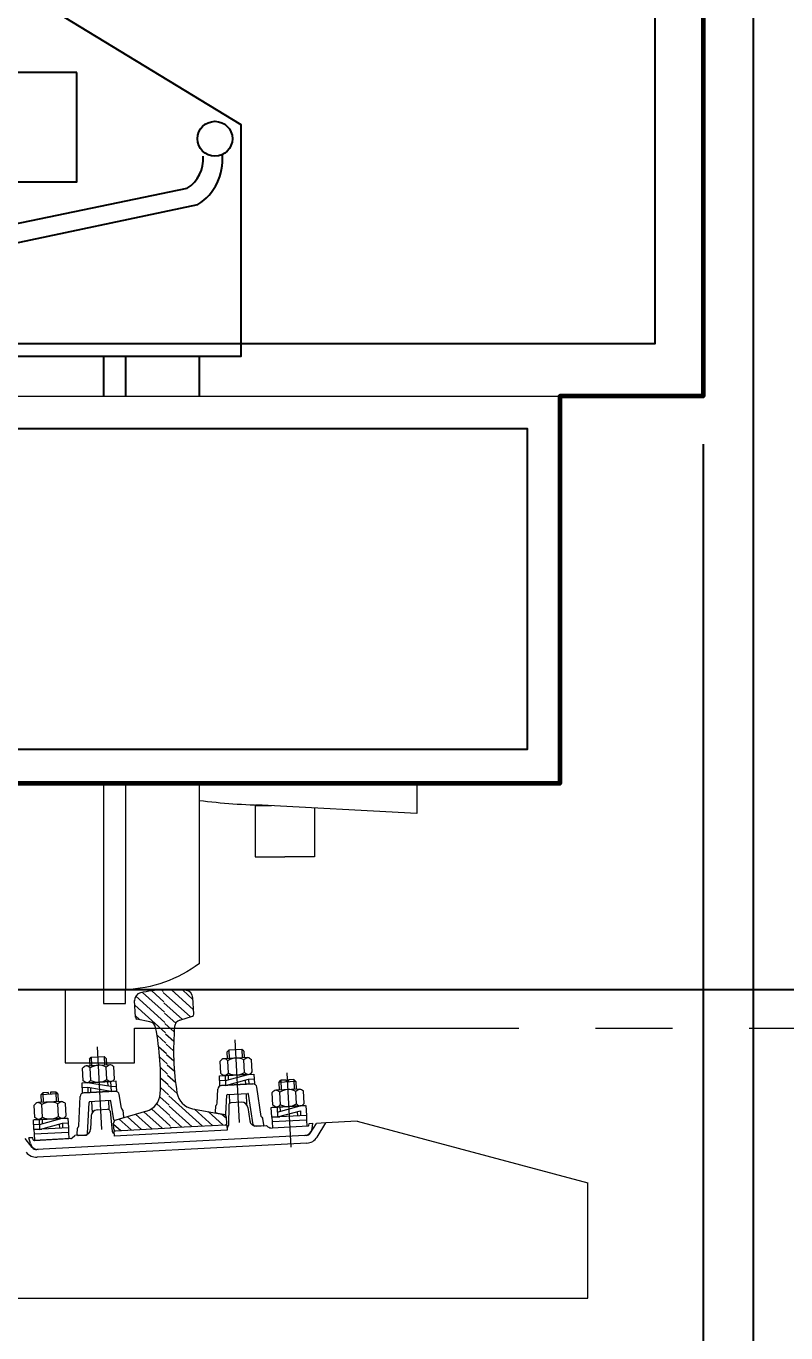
# Model space of a CAD drawing. Header units: millimetres. Extents: x -116888 to 30597, y -50310 to 30934.
# Drawn here: x -32834 to -31845, y -24440 to -22741 of the extents above; entities that cross this region are included whole.
import ezdxf

# ---------------------------------------------------------------- set-up
doc = ezdxf.new("R2010")
doc.units = ezdxf.units.MM
doc.set_wipeout_variables(frame=1)
for name, pattern in [('CENTER', [16, 10, -2, 2, -2]), ('K5LT32768', [0]), ('K5LT_AXLED', [19.5, 15, -1.5, 1.5, -1.5])]:
    doc.linetypes.add(name, pattern=pattern)
doc.layers.add('1.Основная', color=5, linetype='Continuous', lineweight=60, true_color=0x0000ff)
doc.layers.add('3.Осевая', color=7, linetype='CENTER', lineweight=0, true_color=0xff8000)
for name, color, linetype, lineweight in [('2.Тонкая', 7, 'Continuous', 18), ('второстепенные', 7, 'Continuous', 25), ('размеры', 7, 'Continuous', 15), ('штриховка', 7, 'Continuous', 9)]:
    doc.layers.add(name, color=color, linetype=linetype, lineweight=lineweight)
doc.styles.add('ГОСТ 2.304', font='CS_Gost2304.shx')
doc.dimstyles.new('СПДС', dxfattribs={"dimscale": 100, "dimtxt": 2.5, "dimasz": 2.5, "dimexe": 1.25, "dimexo": 0.625, "dimtad": 1, "dimdec": 0, "dimrnd": 0.001, "dimtxsty": 'ГОСТ 2.304', "dimblk": 'ARCHTICK', "dimblk1": 'ARCHTICK', "dimblk2": 'ARCHTICK', "dimcen": 2.5, "dimdle": 2, "dimadec": 0, "dimazin": 2, "dimtfac": 0.75, "dimtdec": 4, "dimtmove": 1, "dimatfit": 3, "dimfxl": 1, "dimtolj": 1, "dimarcsym": 1})

# ---------------------------------------------------------------- blocks, each defined once
blk = doc.blocks.new('*U99')
at = {"layer": 'штриховка', "ltscale": 5}
h = blk.add_hatch(dxfattribs=at)
h.set_pattern_fill('ANSI31', color=256, scale=3, angle=-2.981400153997468, style=0)
h.set_pattern_definition([(137.9815222859553, (3253.059400619823, 6870.572614517878), (6.375751474057575, 7.076398670302052), [])])
edge = h.paths.add_edge_path()
edge.add_ellipse((736.9093919051811, -173.5044744218758), major_axis=(2.82842411019934, 2.828430139288134), ratio=0.9999999999998298, start_angle=61.347732176719774, end_angle=137.9814612200011, ccw=False)
edge.add_line((735.7835229769116, -169.666191061784), (775.6740538891172, -157.9652547067672))
edge.add_ellipse((768.6373730895575, -133.9759837039164), major_axis=(-17.67768837055559, 17.67765068875063), ratio=0.999999999999992, start_angle=151.3477321767051, end_angle=221.8381609039573)
edge.add_ellipse((444.1320944249164, -116.0504677956051), major_axis=(-247.4876371877879, 247.4871096425184), ratio=0.9999999999999989, start_angle=221.838160903954, end_angle=236.016723094003)
edge.add_ellipse((778.3571036759531, -50.98209458804922), major_axis=(6.717507261724655, 6.717521580810541), ratio=0.9999999999999877, start_angle=326.0167230940014, end_angle=393.2212722913819)
edge.add_line((780.2963535754243, -41.68213169524097), (763.2814533186611, -38.13414509888389))
edge.add_ellipse((763.7917822373565, -35.68678644293686), major_axis=(1.767765068874316, 1.767768837054812), ratio=0.9999999999998817, start_angle=137.9814612199594, end_angle=213.2212722913265, ccw=False)
edge.add_line((761.2951663341373, -35.81682118936442), (760.1773306701798, -14.35481679448276))
edge.add_ellipse((770.1637942828238, -13.83467780883075), major_axis=(7.071060275500455, 7.071075348222441), ratio=0.9999999999999789, start_angle=57.75740643410501, end_angle=137.9814612199817, ccw=False)
edge.add_ellipse((806.5998453475768, -174.761413259519), major_axis=(-123.7438185938938, 123.7435548212591), ratio=0.999999999999986, start_angle=317.981461219979, end_angle=327.7574064340954, ccw=False)
edge.add_line((797.4974131027702, 0.001699917338555679), (806.8599148440408, -179.7546450645023))
edge.add_line((806.8599148440408, -179.7546450645023), (735.4260022087255, -183.4752376888646))
edge.add_ellipse((735.321974404389, -181.4779449666967), major_axis=(-1.414215069645891, 1.414212055101493), ratio=0.9999999999998166, start_angle=47.98146121995501, end_angle=137.981461219943, ccw=False)
edge.add_line((733.3246816876344, -181.5819727638154), (732.9148064643377, -173.7125300161424))
h = blk.add_hatch(dxfattribs=at)
h.set_pattern_fill('ANSI31', color=256, scale=3, angle=-2.981400153997468, style=0)
h.set_pattern_definition([(137.9815222859553, (996.6278944935184, 4838.190655353072), (6.375751474057575, 7.076398670302052), [])])
edge = h.paths.add_edge_path()
edge.add_ellipse((806.5998453475768, -174.761413259519), major_axis=(123.7435548212548, 123.7438185938896), ratio=0.9999999999999983, start_angle=398.2055160058486, end_angle=407.98146121997917, ccw=False)
edge.add_ellipse((826.120552194654, -10.92020353392581), major_axis=(-7.071075348223355, 7.071060275501369), ratio=0.9999999999999902, start_angle=227.9814612199756, end_angle=308.20551600560265, ccw=False)
edge.add_line((836.1070158000803, -10.40006454830291), (837.2248514640378, -31.86206894318457))
edge.add_ellipse((834.7282355681527, -31.99210368961212), major_axis=(1.767765068874467, 1.767768837054963), ratio=0.9999999999998639, start_angle=242.7416501486344, end_angle=317.98146121997974, ccw=False)
edge.add_line((835.4900518519571, -34.37320342299063), (818.9358069840819, -39.66961886978243))
edge.add_ellipse((821.8307088903384, -48.71779785651597), major_axis=(6.717507261724809, 6.717521580810696), ratio=0.9999999999999994, start_angle=62.74165014857022, end_angle=129.9461993459503)
edge.add_ellipse((1161.007019798621, -78.71246597915888), major_axis=(-247.4876371877814, 247.4871096425119), ratio=0.9999999999999992, start_angle=39.94619934594959, end_angle=54.12476153599907)
edge.add_ellipse((840.1198316534283, -130.2528625938867), major_axis=(17.67765068875032, 17.67768837055529), ratio=0.9999999999999966, start_angle=144.1247615360014, end_angle=214.6151902632508)
edge.add_line((835.6133985042106, -154.8433497846709), (876.5036610440584, -162.336866817699))
edge.add_ellipse((875.7826317423023, -166.2713447678834), major_axis=(-2.828430139287939, 2.828424110199145), ratio=0.9999999999998982, start_angle=227.9814612199503, end_angle=304.6151902632327, ccw=False)
edge.add_line((879.7772171829129, -166.0632891736168), (880.1870924062096, -173.9327319212898))
edge.add_ellipse((878.1897996822372, -174.0367597184377), major_axis=(1.414212055100949, 1.414215069645346), ratio=0.999999999999932, start_angle=227.9814612200032, end_angle=317.9814612200192, ccw=False)
edge.add_line((878.293827479356, -176.0340524401399), (806.8599148440408, -179.7546450645023))
edge.add_line((806.8599148440408, -179.7546450645023), (797.4974131027702, 0.001699917338555679))
at = {"layer": '2.Тонкая', "linetype": 'K5LT32768', "lineweight": 18}
blk.add_line((1127.514532551169, 229.1796878844616), (918.0973422123352, 240.4995360108733), dxfattribs=at)
at = {"layer": '2.Тонкая', "linetype": 'Continuous', "lineweight": 0}
for points in [[(938.4145682903472, 239.4013075742405), (917.3404230623273, 239.4013075742405), (917.3404230623273, 172.8554402720474), (955.7606974627124, 172.8554402720765)], [(994.1809718630975, 236.386907381122), (994.1809718630975, 172.8554402720765), (955.7606974627124, 172.8554402720765)]]:
    blk.add_lwpolyline(points, dxfattribs=at)
at = {"layer": '2.Тонкая', "linetype": 'K5LT32768', "lineweight": 18}
blk.add_lwpolyline([(719.9999999998836, 0.1408543252036907), (719.9999999998836, -18.10123433312401), (748.2996203158982, -18.10123433309491), (748.2996203158982, 0.1408543252036907)], dxfattribs=at)
at = {"layer": '2.Тонкая', "linetype": 'Continuous', "lineweight": 0}
blk.add_ellipse((960.6964070283575, 370.4101329767436), major_axis=(-362.8303607255075, -2.032058891384598e-12), ratio=0.3613307543998023, start_param=1.244856324912086, end_param=1.494712022537005, dxfattribs=at)
at = {"layer": '2.Тонкая', "linetype": 'K5LT32768', "lineweight": 18, "extrusion": (0, 0, -1)}
blk.add_ellipse((743.0925041704904, 168.1839601162355), major_axis=(-1.029427137933977e-14, 168.1237623373118), ratio=1, start_param=2.493984301055834, end_param=3.110615777215745, dxfattribs=at)
at = {"layer": 'штриховка', "ltscale": 5}
for p, q in [((761.2951663341373, -35.81682118936442), (760.1658233621856, -14.13388095225673)), ((837.2248514640378, -31.86206894321367), (836.0955084920861, -10.17912870607688)), ((780.2963535754243, -41.68213169524097), (763.2814533186611, -38.13414509888389)), ((818.9358069840819, -39.66961886981153), (835.4900518519571, -34.37320342299063)), ((890.6729079943616, -65.14681426534662), (896.2680783335818, -172.5718805251818)), ((711.5941631409805, -74.4740236067737), (717.1893334802007, -181.8990898666088)), ((880.4895096194232, -81.11151388662984), (882.856090774294, -78.48486323750694)), ((880.4895096194232, -81.11151388662984), (880.92696415307, -89.51046868445701)), ((899.8330789100146, -77.60062696240493), (882.856090774294, -78.48486323750694)), ((882.856090774294, -78.48486323750694), (883.4235800562892, -89.38043393805856)), ((902.4597295614658, -79.96720811823616), (899.8330789100146, -77.60062696240493)), ((899.8330789100146, -77.60062696240493), (900.4005681918934, -88.49619766292744)), ((902.4597295614658, -79.96720811823616), (902.8971840951126, -88.36616291652899)), ((697.2679176445818, -99.07624029877479), (728.4026298958343, -97.45460742918658)), ((701.410764758708, -90.43872322805692), (703.7773459135788, -87.81207257939968)), ((701.410764758708, -90.43872322805692), (701.8482192995725, -98.83767802634975)), ((703.4545918112854, -117.9586400038679), (702.6037866584957, -101.6235162464145)), ((703.7773459135788, -87.81207257939968), (720.7543340565171, -86.92783630383201)), ((703.7773459135788, -87.81207257939968), (704.3448352027917, -98.7076432799222)), ((723.3809847006341, -89.2944174601289), (720.7543340565171, -86.92783630383201)), ((720.7543340565171, -86.92783630383201), (721.3218233385123, -97.82340700435452)), ((724.211066643009, -116.8775514239969), (723.3602614902193, -100.5424276665435)), ((723.3809847006341, -89.2944174601289), (723.8184392416151, -97.69337225795607)), ((734.2803218011977, -116.3531002902309), (733.4295166482916, -100.0179765327775)), ((872.4601925148163, -109.1560843521147), (871.6093873619102, -92.8209605946322)), ((907.4774857501034, -88.12760064363829), (876.342773506185, -89.74923351369216)), ((882.5294476728886, -108.6316332183487), (881.678642520099, -92.29650946086622)), ((903.2859225046122, -107.5505446384486), (902.4351173518226, -91.21542088099523)), ((913.355177662801, -107.0260935046826), (912.5043725100113, -90.69096974722925)), ((693.385336653213, -118.4830911376339), (692.5345315003069, -102.1479673801805)), ((870.5848922716687, -112.0789497383521), (915.5239785213489, -109.738324303471)), ((871.2506701762322, -124.8616231592023), (870.5848922716687, -112.0789497383521)), ((878.4076289334334, -118.0801822093199), (870.9177812240086, -118.4702864485444)), ((908.6217915185262, -110.0978205861175), (877.4870792746078, -111.7194534557057)), ((878.0747399812099, -111.6888454991276), (878.7405178784393, -124.4715189199778)), ((878.4076289334334, -118.0801822093199), (908.0341308119241, -110.1284285426955)), ((878.7405178784393, -124.4715189199778), (908.3670197641477, -116.5197652528877)), ((881.8695961545454, -111.4911926843924), (882.1603191674221, -117.0729600784543)), ((904.9147664916236, -123.1082488328393), (904.623935537762, -117.52440912975)), ((908.3670197641477, -116.5197652528877), (915.8568674663547, -116.1296610141289)), ((908.3670197641477, -116.5197652528877), (908.6999087091535, -122.9111019635457)), ((915.5239785213489, -109.738324303471), (916.1897564185783, -122.5209977243212)), ((947.9704909391003, -120.4938724635867), (950.3370720939711, -117.8672218149295)), ((957.3282220073743, -117.5030919521523), (950.3370720939711, -117.8672218149295)), ((950.3370720939711, -117.8672218149295), (950.9909565694397, -130.421546120866)), ((957.3282220073743, -117.5030919521523), (957.4582567556063, -119.999707854382)), ((958.3520883524325, -108.334516228002), (963.3700902527198, -204.6781757865974)), ((967.3140602296917, -116.9829855393618), (960.3235357067315, -117.3470828293066)), ((960.3235357067315, -117.3470828293066), (960.4535704549635, -119.8436987320019)), ((969.9407108811429, -119.3495666956587), (967.3140602296917, -116.9829855393618)), ((967.3140602296917, -116.9829855393618), (967.9679447051603, -129.5373098452983)), ((638.3881745273247, -136.6182822919509), (640.7547556821955, -133.9916316432937)), ((660.3583944692509, -135.4739765240229), (638.3881745273247, -136.6182822919509)), ((647.7459055955987, -133.6275017804874), (640.7547556821955, -133.9916316432937)), ((640.7547556821955, -133.9916316432937), (641.4086401576642, -146.5459559492301)), ((647.7459055955987, -133.6275017804874), (647.8759403438307, -136.1241176832118)), ((657.7317438179161, -133.107395367726), (650.7412192948395, -133.4714926576708)), ((650.7412192948395, -133.4714926576708), (650.8712540430715, -135.9681085603661)), ((660.3583944692509, -135.4739765240229), (657.7317438179161, -133.107395367726)), ((657.7317438179161, -133.107395367726), (658.3856282932684, -145.6617196736624)), ((660.3583944692509, -135.4739765240229), (660.8822441964876, -145.5316849272349)), ((736.4491226597456, -119.0653310890193), (691.5100364100654, -121.4059565238713)), ((691.5100364100654, -121.4059565238713), (692.175814314629, -134.1886299447506)), ((699.3327730718302, -127.4071889948682), (691.8429253624054, -127.7972932340926)), ((692.175814314629, -134.1886299447506), (708.816063052509, -133.3219325397222)), ((694.1960665908409, -134.0834063127113), (735.0907592889853, -131.9534306978167)), ((735.0907592889853, -131.9534306978167), (694.1960665908409, -134.0834063127113)), ((698.4122234130045, -121.0464602412248), (729.546935664257, -119.4248273712001)), ((729.2921639025444, -125.846772038436), (698.9998841196066, -121.0158522846468)), ((729.625052854768, -132.238108749094), (699.3327730718302, -127.4071889948682)), ((699.3327730718302, -127.4071889948682), (699.6656620241702, -133.7985257055261)), ((703.4508042417001, -133.6013788362325), (703.1599732950563, -128.0175391331431)), ((725.1644187768688, -119.6530881424842), (725.4551417969633, -125.2348555365752)), ((728.9592749503208, -119.4554353282147), (729.625052854768, -132.238108749094)), ((729.2921639025444, -125.846772038436), (736.7820116120856, -125.4566677992116)), ((729.625052854768, -132.238108749094), (737.114900556975, -131.8480045098695)), ((737.114900556975, -131.8480045098695), (736.4491226597456, -119.0653310890193)), ((867.6715985727496, -147.740896676376), (868.5405517164618, -129.5113624591322)), ((878.7405178784393, -124.4715189199778), (871.2506701762322, -124.8616231592023)), ((914.1695041424828, -122.6262213563896), (873.2748114515562, -124.7561969712551)), ((873.2748114515562, -124.7561969712551), (914.1695041424828, -122.6262213563896)), ((881.1290785132442, -136.3633778532094), (907.5635706390021, -134.9865531381802)), ((916.1897564185783, -122.5209977243212), (899.5495076808147, -123.3876951293496)), ((905.3314345508115, -135.1028126119636), (906.0875993353548, -149.6208785624476)), ((914.7245780507801, -175.8684279626759), (908.6040992338676, -135.8340747087495)), ((925.1683967579156, -164.7773835183471), (919.3721470953897, -126.8638292092946)), ((940.0275690279668, -150.1971965344856), (939.1767638751771, -133.862072777003)), ((975.0448622633703, -129.1687128260091), (943.9101500121178, -130.790345696063)), ((969.9407108811429, -119.3495666956587), (947.9704909391003, -120.4938724635867)), ((947.9704909391003, -120.4938724635867), (948.4943406662205, -130.5515808672644)), ((950.0968241861556, -149.6727454007196), (949.2460190332495, -133.3376216432371)), ((969.9407108811429, -119.3495666956587), (970.4645606082631, -129.4072750988998)), ((970.8532990178792, -148.5916568208195), (970.0024938649731, -132.2565330633661)), ((980.9225541759515, -148.0672056870535), (980.0717490231618, -131.7320819300658)), ((630.4452526161913, -166.3216063628206), (629.5944474632852, -149.9864826053672)), ((665.4625458514784, -145.2931226543733), (634.3278336003423, -146.9147555243981)), ((638.3881745273247, -136.6182822919509), (638.912024254445, -146.6759906956286)), ((640.5145077742636, -165.7971552290546), (639.6637026214739, -149.4620314716012)), ((661.2709826059872, -164.7160666491836), (660.4201774531975, -148.3809428917302)), ((671.340237764176, -164.1916155158833), (670.4894326113863, -147.8564917584008)), ((687.6356447755825, -177.1491348668642), (689.4618068557465, -138.8385718005593)), ((699.1751682284521, -187.0951900808432), (701.1034817127511, -146.6416202925611)), ((728.4848257855047, -144.3137624796072), (702.0503336597467, -145.6905871951021)), ((704.2824697480537, -145.5743277213187), (705.0386345325969, -160.0923936718027)), ((726.2526896899799, -144.4300219533907), (726.849494536058, -155.8884398108057)), ((733.2001077688765, -169.1980268804182), (729.5253543731524, -145.1612840506423)), ((743.0514648512471, -154.2316618218611), (740.2934022418922, -136.1910385507217)), ((865.402317308588, -159.2365455017134), (865.7977227342781, -150.9414414564671)), ((879.0244615138508, -161.6028526148002), (880.1822265662486, -137.3144109511341)), ((882.7449400004698, -150.1108047926682), (882.4706080564065, -176.5351125567104)), ((883.3612146087689, -136.2471183798916), (883.9580194475129, -147.7055362372776)), ((899.3118811222957, -146.4312476647901), (885.5887366450625, -147.146009438351)), ((938.1522687849356, -153.1200619207229), (983.0913550272817, -150.7794364858419)), ((982.0965976680163, -150.8312478285225), (939.1509151433129, -153.0680480221636)), ((945.6421164943604, -152.7299576814985), (946.3078943915898, -165.5126311023487)), ((945.9750054467004, -159.1212943921564), (975.6015073250746, -151.1695407250663)), ((949.4369726678124, -152.532304867229), (949.7276956805727, -158.1140722608252)), ((983.0913550272817, -150.7794364858419), (983.7571329318453, -163.5621099067212)), ((628.56995237316, -169.244471749058), (673.5090386155061, -166.903846314206)), ((629.2357302776072, -182.0271451699373), (628.56995237316, -169.244471749058)), ((672.5142812562408, -166.9556576568575), (629.5685987314209, -169.1924578504986)), ((636.0598000825848, -168.8543675098335), (636.7255779798143, -181.6370409307128)), ((636.3926890348084, -175.2457042205206), (666.0191909132991, -167.2939505534014)), ((639.8546562560368, -168.6567146955931), (640.1453792687971, -174.2384820891893)), ((673.5090386155061, -166.903846314206), (674.1748165199533, -179.6865197350562)), ((703.8715133760124, -163.8243773912545), (703.0297203528462, -181.4841267576849)), ((711.44632895221, -156.2161126109713), (725.1694734221091, -155.5013508369157)), ((728.3058862350881, -158.1546705575893), (731.3238753502956, -184.407499747962)), ((745.8068690500222, -166.5366990058974), (734.4812906758161, -170.0031161439547)), ((775.6740538891172, -157.9652547067672), (735.7835229769116, -169.666191061784)), ((746.5027155287098, -165.4293601613608), (745.247696284554, -157.2202174981358)), ((835.6133985042106, -154.8433497846709), (876.5036610440584, -162.3368668172334)), ((866.2094367237296, -160.2656032661616), (877.8338492451003, -162.5366838520567)), ((880.1870924062096, -173.9327319212898), (879.7772171829129, -166.0632891736168)), ((907.63610984548, -153.2114202298981), (910.3079660679214, -170.688163276558)), ((928.3439739404712, -175.8615095646528), (927.0830820044503, -167.6139533248497)), ((938.8180466893828, -165.9027353415731), (938.1522687849356, -153.1200619207229)), ((938.8180466893828, -165.9027353415731), (949.3038334739394, -165.3565894066705)), ((946.3078943915898, -165.5126311023487), (938.8180466893828, -165.9027353415731)), ((938.8180466893828, -165.9027353415731), (939.1301300808555, -171.8946135076403)), ((984.0692163232015, -169.5539880727592), (939.1301300808555, -171.8946135076403)), ((946.3078943915898, -165.5126311023487), (975.9343962700805, -157.5608774357243)), ((949.3038334739394, -165.3565894066705), (949.2705445808824, -164.717455735663)), ((983.7571329318453, -163.5621099067212), (949.3038334739394, -165.3565894066705)), ((972.4821430047741, -164.1493610152102), (972.1913120509125, -158.5655213121208)), ((975.9343962700805, -157.5608774357243), (976.267285222304, -163.9522141459165)), ((975.9343962700805, -157.5608774357243), (976.267285222304, -163.9522141459165)), ((983.7571329318453, -163.5621099067212), (984.0692163232015, -169.5539880727592)), ((984.0692163232015, -169.5539880727592), (984.4853275116766, -177.5431589609652)), ((636.3926890348084, -175.2457042205206), (628.9028413253836, -175.6358084597159)), ((629.2357302776072, -182.0271451699373), (639.7215170621639, -181.4809992350347)), ((636.7255779798143, -181.6370409307128), (629.2357302776072, -182.0271451699373)), ((629.2357302776072, -182.0271451699373), (629.5478136689635, -188.0190233359754)), ((674.486899911426, -185.6783979010943), (629.5478136689635, -188.0190233359754)), ((636.7255779798143, -181.6370409307128), (666.3520798655227, -173.6852872640884)), ((639.7215170621639, -181.4809992350347), (639.6882281691069, -180.841865563998)), ((674.1748165199533, -179.6865197350562), (639.7215170621639, -181.4809992350347)), ((662.8998265929986, -180.2737708435743), (662.608995639137, -174.6899311409215)), ((666.3520798655227, -173.6852872640884), (673.8419275677297, -173.2951830248639)), ((666.3520798655227, -173.6852872640884), (666.6849688105285, -180.0766239742807)), ((666.3520798655227, -173.6852872640884), (666.6849688105285, -180.0766239742807)), ((674.1748165199533, -179.6865197350562), (674.486899911426, -185.6783979010943)), ((674.486899911426, -185.6783979010943), (674.903011099901, -193.6675687893294)), ((685.6287466811482, -188.5031870396051), (686.0260023560841, -180.1692671727797)), ((733.3246816876344, -181.5819727638154), (732.9148064644542, -173.7125300161424)), ((733.4410158132669, -183.5786245178315), (735.4260022015078, -183.4752376888646)), ((733.4410158132669, -183.5786245178315), (733.798450165079, -190.4412232071336)), ((880.636248219409, -182.793264300446), (733.798450165079, -190.4412232071336)), ((735.4260022015078, -183.4752376888646), (806.8599148440408, -179.7546450645023)), ((878.293827479356, -176.0340524401399), (806.8599148440408, -179.7546450645023)), ((878.293827479356, -176.0340524401399), (880.2788138675969, -175.9306656111439)), ((880.2788138675969, -175.9306656111439), (880.636248219409, -182.793264300446)), ((927.4074731498258, -177.0112807162513), (916.8056352334097, -177.5634711042803)), ((918.6321947984397, -177.468335841666), (931.9153357823379, -176.776491386554)), ((933.6801783650881, -178.1801836062223), (931.9153357823379, -176.776491386554)), ((985.963519957033, -177.4661681915168), (939.0761307817884, -179.9082698189304)), ((985.963519957033, -177.4661681915168), (939.0761307817884, -179.9082698189304)), ((939.1301300808555, -171.8946135076403), (939.5462412693305, -179.8837843958463)), ((986.9009601491271, -176.6123686710489), (987.299217950902, -173.8918550019444)), ((986.9009601491271, -176.6123686710489), (987.299217950902, -173.8918550019444)), ((987.299217950902, -173.8918550019444), (992.292449757224, -173.6317855091183)), ((989.327542717685, -186.3182097756653), (997.104223835282, -173.8818448703096)), ((991.1903215151979, -181.1604639595607), (992.292449757224, -173.6317855091183)), ((1009.295444844058, -173.2468724141072), (997.104223835282, -173.8818448703096)), ((997.8063142682659, -191.6201370716444), (1009.295444844058, -173.2468724141072)), ((1049.999909408973, -171.1268047175545), (1009.295444844058, -173.2468724141072)), ((1049.999909408973, -171.1268047175545), (1349.999994668644, -251.1264849767322)), ((627.0601147408597, -205.1866921358451), (618.0335360005265, -193.6255149722856)), ((627.7865279826801, -192.616858479596), (622.7932961835759, -192.8769279723929)), ((624.6715925949393, -200.2503727869771), (622.7932961835759, -192.8769279723929)), ((628.4652568141464, -195.281277944654), (627.7865279826801, -192.616858479596)), ((677.3796930266544, -193.5385722919309), (629.4863232700154, -196.0330698171456)), ((629.5478136689635, -188.0190233359754), (629.963924857555, -196.0081942242105)), ((629.963924857555, -196.0081942242105), (674.903011099901, -193.6675687893294)), ((981.8159196241759, -189.6984591606597), (632.9416768639348, -207.8693654770032)), ((984.2766389143653, -199.583848805778), (633.4618158495286, -217.8558290873771)), ((679.1760896198684, -192.8203480151715), (682.7533569477964, -189.7539440619294)), ((695.454904776765, -189.0923915384337), (682.7533569477964, -189.7539440619294)), ((686.6796264252625, -189.5494466638484), (697.2814643416787, -188.9972562757903)), ((983.7564999287715, -189.5973851954041), (981.8159196241759, -189.6984591606597)), ((1350.000154539011, -401.1264849767322), (1349.999994668644, -251.1264849767322)), ((0.0001545412233099341, -401.1279238099523), (1350.000154539011, -401.1264849767322))]:
    blk.add_line(p, q, dxfattribs=at)
for centre, radius, start, end in [((806.5998453475768, -174.761413259519), 175, 92.98152207612912, 102.7574673205824), ((806.5998453475768, -174.761413259519), 175, 83.20557703673616, 92.98152207612912), ((770.1637942828238, -13.83467780883075), 10, 102.7574673205824, 182.9815222948649), ((826.120552194654, -10.92020353392581), 10, 2.981522294864888, 83.20557703673616), ((834.7282355681527, -31.99210368961212), 2.5, 287.7417112446282, 2.981522294864888), ((763.7917822373565, -35.68678644293686), 2.5, 182.9815222948649, 258.2213331885595), ((778.3571036759531, -50.98209458804922), 9.5, 11.01678415422873, 78.22133318855953), ((444.1320944249164, -116.0504677956051), 350.0000000000001, 356.8382219730346, 11.01678415422873), ((1161.007019798621, -78.71246597915888), 350.0000000000001, 174.9462604171459, 189.1248226385671), ((821.8307088903384, -48.71779785651597), 9.5, 107.7417112446282, 174.9462604171459), ((713.904177086777, -118.7879465205187), 20.55034039849888, 62.60369861681044, 123.3593457173836), ((892.9790329483803, -109.4609397349705), 20.55034039849888, 62.60369861681044, 123.3593457173836), ((712.9106762147276, -99.71312114992179), 20.55034039849888, 242.6036986168104, 303.3593457173836), ((891.9855320763309, -90.3861143643735), 20.55034039849888, 242.6036986168104, 303.3593457173836), ((694.4561360873049, -139.0766381176654), 5, 92.98152207612912, 177.2709291296513), ((735.3508287781151, -136.9466625027708), 5, 8.692115430017424, 92.98152207612912), ((768.6373730895575, -133.9759837039164), 25, 286.3477931336014, 356.8382219730346), ((840.1198316534283, -130.2528625938867), 25, 189.1248226385671, 259.6152514580195), ((873.534880940686, -129.7494287762383), 5, 92.98152207612912, 177.2709291296513), ((907.6155845411122, -135.9851994992641), 1, 8.692115430017424, 92.98152207612912), ((914.4295736389467, -127.6194531613437), 5, 8.692115430017424, 92.98152207612912), ((960.5464094616473, -150.5020519173413), 20.55034039849888, 62.60369861681044, 123.3593457173836), ((650.9640930497553, -166.626461746142), 20.55034039849888, 62.60369861681044, 123.3593457173836), ((702.1023475619731, -146.6892335561861), 1, 92.98152207612912, 177.2709291296513), ((728.536839680397, -145.3124088406912), 1, 8.692115430017424, 92.98152207612912), ((866.7965885762824, -150.989054720063), 1, 122.0322748053277, 177.2709291296513), ((864.6750010324176, -147.598056886025), 3, 302.0322748053277, 357.2709291296512), ((881.1810924154706, -137.3620242142933), 1, 92.98152207612912, 177.2709291296513), ((885.7447783370735, -150.1419485216029), 3.000000000000682, 92.98152207612912, 179.4051879165361), ((899.7279923107708, -154.4204185525596), 8.000000000001819, 8.692115430017424, 92.98152207612912), ((959.5529085894814, -131.4272265467444), 20.55034039849888, 242.6036986168104, 303.3593457173836), ((649.9705921777058, -147.5516363751085), 20.55034039849888, 242.6036986168104, 303.3593457173836), ((711.8624401406851, -164.2052834987117), 8.000000000001819, 92.98152207612912, 177.2709291296513), ((725.3255151214544, -158.497289919731), 3.000000000000682, 6.557856676504086, 92.98152207612912), ((736.9093919051811, -173.5044744218758), 4, 106.3477931336015, 182.9815222948649), ((734.1886224616319, -169.0469020899327), 1, 188.6921154300174, 287.0177658215159), ((746.0170089295134, -153.7782874508121), 3, 188.6921154300174, 243.9307698437908), ((744.2591815917986, -157.3713422886503), 1, 8.692115430017424, 63.93076984379073), ((745.5142008359544, -165.5804849518754), 1, 287.0177658215159, 8.692115430017424), ((866.4011831504758, -159.2841587653093), 1, 177.2709291296513, 258.9452787614339), ((875.7826317423023, -166.2713447678834), 4, 2.981522294864888, 79.61525145801956), ((878.0255956646288, -161.5552393512044), 1, 258.9452787614339, 357.2709291296512), ((928.1339408361819, -164.3240091472981), 3, 188.6921154300174, 239.3466019209507), ((926.0945673116948, -167.7650781153643), 1, 8.692115430017424, 59.3466019209507), ((687.0248681980884, -180.2168804363755), 1, 126.6164423934966, 177.2709291296513), ((684.6390472425846, -177.0062950765132), 3, 306.6164423934966, 357.2709291296512), ((695.03879358829, -181.1032206502277), 8.000000000001819, 272.9815220761291, 357.2709291296512), ((734.3042464639293, -184.0648803858203), 3.000000000000682, 186.5578566765041, 256.7855643460248), ((735.321974404389, -181.4779449666967), 2, 182.9815222948649, 272.9815220761291), ((878.1897996822372, -174.0367597184377), 2, 272.9815220761291, 2.981522294864888), ((879.4707697199192, -176.5039688282122), 3.000000000000682, 289.177480207006, 359.4051879165361), ((918.2160836099647, -169.4791649534309), 8.000000000001819, 188.6921154300174, 272.9815220761291), ((916.7016074362909, -175.5661783821124), 2, 188.6921154300174, 272.9815220761291), ((927.3554592477158, -176.0126343551674), 1, 272.9815220761291, 8.692115430017424), ((938.6600195933133, -171.9190989311901), 8.000000000001819, 231.5025243373898, 272.9815220761291), ((981.2957806384657, -179.7119955502858), 10.00000000000227, 272.9815220761291, 351.6715897925097), ((983.3924026351888, -182.6068606687186), 7.000000000000001, 272.9815220761291, 327.9815222624167), ((985.9115060621407, -176.4675218304328), 1.000000000000227, 272.9815220761291, 351.6715897925097), ((985.9115060621407, -176.4675218304328), 1.000000000000227, 272.9815220761291, 351.6715897925097), ((634.3621181828203, -197.7818279022467), 10.00000000000227, 194.291454735892, 272.9815220761291), ((629.434309367789, -195.0344234560616), 1.000000000000227, 194.291454735892, 272.9815220761291), ((677.2236513346434, -190.5426332091156), 3.000000000000682, 272.9815220761291, 310.6029088028853), ((686.6276125303702, -188.5508003027644), 1, 177.2709291296513, 272.9815220761291), ((697.1774365445599, -186.9999635536224), 2, 272.9815220761291, 357.2709291296512), ((983.3924026351888, -182.6068606687186), 17, 272.9815220761291, 327.9815222624167), ((632.5775795703521, -200.878840949852), 17, 217.9815223342389, 272.9815220761291), ((632.5775795703521, -200.878840949852), 7.000000000000001, 217.9815223342389, 272.9815220761291)]:
    blk.add_arc(centre, radius, start, end, dxfattribs=at)
for points, knots in [([(702.6037866584957, -101.6235162464145), (700.7930968422443, -100.2827009222528), (697.254393020994, -97.66229169841972), (694.083121547359, -100.6762138822232), (692.5345315003069, -102.1479673801805)], [0, 0, 0, 0, 5.912707747359466, 11.5554421574495, 11.5554421574495, 11.5554421574495, 11.5554421574495]), ([(723.3602614902193, -100.5424276665435), (725.0218606098788, -99.02076024949201), (728.2691904833773, -96.0469045190548), (731.7364098327234, -98.71506487752777), (733.4295166482916, -100.0179765327775)], [0, 0, 0, 0, 5.912707747360542, 11.55544215744828, 11.55544215744828, 11.55544215744828, 11.55544215744828]), ([(881.678642520099, -92.29650946086622), (879.8679526965134, -90.95569413717021), (876.3292488825973, -88.33528491287143), (873.1579774089623, -91.34920709667495), (871.6093873619102, -92.8209605946322)], [0, 0, 0, 0, 5.912707747360542, 11.55544215744828, 11.55544215744828, 11.55544215744828, 11.55544215744828]), ([(902.4351173518226, -91.21542088099523), (904.0967164714821, -89.69375346394372), (907.3440463376464, -86.71989773353562), (910.811265687109, -89.38805809197947), (912.5043725100113, -90.69096974722925)], [0, 0, 0, 0, 5.912707747359466, 11.5554421574495, 11.5554421574495, 11.5554421574495, 11.5554421574495]), ([(703.4545918112854, -117.9586400038679), (701.7929926916258, -119.4803074209485), (698.5456628254615, -122.4541631513566), (695.0784434759989, -119.7860027928837), (693.385336653213, -118.4830911376339)], [0, 0, 0, 0, 5.912707747361475, 11.55544215745398, 11.55544215745398, 11.55544215745398, 11.55544215745398]), ([(724.211066643009, -116.8775514239969), (726.0217564665945, -118.218366747722), (729.5604602805106, -120.8387759719917), (732.731731754262, -117.8248537881882), (734.2803218011977, -116.3531002902309)], [0, 0, 0, 0, 5.912707747362735, 11.55544215745514, 11.55544215745514, 11.55544215745514, 11.55544215745514]), ([(882.5294476728886, -108.6316332183487), (880.8678485532291, -110.1533006354002), (877.6205186797306, -113.1271563658083), (874.1532993377186, -110.4589960073645), (872.4601925148163, -109.1560843521147)], [0, 0, 0, 0, 5.912707747362735, 11.55544215745514, 11.55544215745514, 11.55544215745514, 11.55544215745514]), ([(903.2859225046122, -107.5505446384486), (905.0966123208636, -108.8913599626394), (908.6353161421139, -111.5117691864434), (911.8065876158653, -108.497847002669), (913.355177662801, -107.0260935046826)], [0, 0, 0, 0, 5.912707747361475, 11.55544215745398, 11.55544215745398, 11.55544215745398, 11.55544215745398]), ([(949.2460190332495, -133.3376216432371), (947.4353292097803, -131.9968063195411), (943.8966253957478, -129.3763970957079), (940.7253539147787, -132.3903192790458), (939.1767638751771, -133.862072777003)], [0, 0, 0, 0, 5.912707747357923, 11.55544215744808, 11.55544215744808, 11.55544215744808, 11.55544215744808]), ([(970.0024938649731, -132.2565330633661), (971.664092984749, -130.7348656467802), (974.911422850797, -127.7610099159065), (978.3786422002595, -130.429170274816), (980.0717490231618, -131.7320819300658)], [0, 0, 0, 0, 5.912707747359407, 11.55544215744969, 11.55544215744969, 11.55544215744969, 11.55544215744969]), ([(639.6637026214739, -149.4620314716012), (637.8530127978884, -148.1212161478761), (634.3143089839723, -145.5008069240721), (631.1430375103373, -148.5147291074099), (629.5944474632852, -149.9864826053672)], [0, 0, 0, 0, 5.912707747360288, 11.55544215745051, 11.55544215745051, 11.55544215745051, 11.55544215745051]), ([(660.4201774531975, -148.3809428917302), (662.081776572857, -146.8592754751153), (665.3291064390214, -143.8854197442415), (668.796325788484, -146.553580103151), (670.4894326113863, -147.8564917584008)], [0, 0, 0, 0, 5.912707747359718, 11.55544215744965, 11.55544215744965, 11.55544215744965, 11.55544215744965]), ([(950.0968241861556, -149.6727454007196), (948.4352250663796, -151.1944128177711), (945.1878951929975, -154.1682685486448), (941.720675843535, -151.5001081897353), (940.0275690279668, -150.1971965344856)], [0, 0, 0, 0, 5.912707747360288, 11.55544215745259, 11.55544215745259, 11.55544215745259, 11.55544215745259]), ([(970.8532990178792, -148.5916568208195), (972.6639888340142, -149.9324721450103), (976.2026926553808, -152.5528813688143), (979.3739641290158, -149.5389591850399), (980.9225541759515, -148.0672056870535)], [0, 0, 0, 0, 5.912707747361679, 11.55544215745418, 11.55544215745418, 11.55544215745418, 11.55544215745418]), ([(640.5145077742636, -165.7971552290546), (638.8529086546041, -167.3188226461061), (635.605578781222, -170.292678377009), (632.1383594317595, -167.6245180180704), (630.4452526161913, -166.3216063628206)], [0, 0, 0, 0, 5.912707747362481, 11.55544215745483, 11.55544215745483, 11.55544215745483, 11.55544215745483]), ([(661.2709826059872, -164.7160666491836), (663.0816724222386, -166.0568819733453), (666.6203762436053, -168.6772911971784), (669.7916477172403, -165.6633690133749), (671.340237764176, -164.1916155158833)], [0, 0, 0, 0, 5.912707747361679, 11.555442157454, 11.555442157454, 11.555442157454, 11.555442157454])]:
    blk.add_open_spline(points, degree=3, knots=knots, dxfattribs=at)
blk.add_wipeout([(1313.655348622536, 268.28873305689194), (-1313.6553486227156, 268.28873305689194), (-1313.6553486227156, 772.2577311292068), (-1500.000000000233, 772.2577311292068), (-1500.000000000233, 1806.7483054853453), (1499.999999999883, 1806.7483054853453), (1499.999999999883, 772.2577311292068), (1313.655348622536, 772.2577311292068)]).dxf.layer = 'штриховка'
at = {"layer": '1.Основная', "ltscale": 1000}
blk.add_lwpolyline([(-1313.655348622706, 268.2887330568919), (-1313.655348622706, 772.2577311292407), (-1500.000000000116, 772.2577311292407), (-1500.000000000233, 1806.74830548538), (1499.999999999884, 1806.748305485351), (1499.999999999884, 772.2577311292407), (1313.655348622589, 772.2577311292407), (1313.655348622589, 268.2887330568919)], close=True, dxfattribs=at)
at = {"layer": '2.Тонкая', "ltscale": 1000}
blk.add_line((555.1549660753226, 772.2577311292407), (1313.655348622589, 772.2577311292407), dxfattribs=at)
at = {"layer": '2.Тонкая', "linetype": 'K5LT32768', "lineweight": 18}
for p, q in [((719.9999999998836, 268.2887330568919), (719.9999999998836, 0.1408543252036907)), ((748.2996203160146, 268.2887330568919), (748.2996203160146, 0.1408543252036907)), ((844.5183293905575, 34.10039870446781), (844.5183293905575, 268.2887330568919)), ((1127.514532551169, 268.2887330568919), (1127.514532551169, 229.1796878844616))]:
    blk.add_line(p, q, dxfattribs=at)
at = {"layer": 'второстепенные', "color": 9, "ltscale": 1000, "true_color": 0xb7b7b7}
for p, q in [((447.9524587447522, 963.7078924426751), (828.8963025384583, 1042.53619657029)), ((448.3868273027474, 938.3996698266419), (842.6265775429783, 1021.271804824355)), ((719.9999999998836, 823.6822266931413), (719.9999999998836, 772.2577311292407)), ((748.2996203160146, 823.6822266931413), (748.2996203160146, 772.2577311292407)), ((844.5183293905575, 772.2577311292407), (844.5183293905575, 823.6822266931413))]:
    blk.add_line(p, q, dxfattribs=at)
for points in [[(571.9784947567387, 840.6832283582771), (1437.387827889877, 840.6832283582771), (1437.387827889877, 1432.039026638173), (51.93185001134407, 1432.039026638173)], [(437.3833978197072, 1405.94141140944), (898.5435649943538, 1125.554315528221), (898.5435649943538, 823.6822266931413), (557.4226001744391, 823.6822266931413)], [(190.9460330171278, 312.8575591447297), (1271.539225286804, 312.8575591447297), (1271.539225286804, 729.4945329872717), (559.0124908027938, 729.4945329872717)]]:
    blk.add_lwpolyline(points, dxfattribs=at)
blk.add_lwpolyline([(685.2933938060887, 1193.320455616864), (307.3117591129849, 1193.320455616864), (307.3117591129849, 1050.829551495292), (685.2933938060887, 1050.829551495292)], close=True, dxfattribs=at)
blk.add_circle((864.8377721117577, 1106.988633553963), 22.6396962528504, dxfattribs=at)
for major_axis, start_param, end_param in [((-2.610091971567118, 44.92256437768278), 3.656897571299121, 4.73773657184016), ((-4.078291406003473, 70.1918975395884), 3.65689757129911, 4.737736571840161)]:
    blk.add_ellipse((804.4873021556996, 1080.338975180959), major_axis=major_axis, ratio=1, start_param=start_param, end_param=end_param, dxfattribs=at)
blk = doc.blocks.new('_ArchTick')
at = {"color": 0, "linetype": 'ByBlock', "lineweight": 30, "const_width": 0.15}
blk.add_lwpolyline([(-0.5, -0.5), (0.5, 0.5)], dxfattribs=at)
blk = doc.blocks.new('*D74')
at = {"layer": 'Defpoints', "color": 0, "ltscale": 100}
for p in [(-34952.78524519258, -23221.80483094947), (-31952.78524519246, -23221.80483094944), (-31952.78524519246, -25232.88098766594)]:
    blk.add_point(p, dxfattribs=at)
at = {"layer": 'размеры', "color": 0, "lineweight": -2, "ltscale": 1000}
for p, q in [((-34952.78524519258, -23284.30483094947), (-34952.78524519258, -25357.88098766594)), ((-31952.78524519246, -23284.30483094944), (-31952.78524519246, -25357.88098766594)), ((-35152.78524519258, -25232.88098766594), (-31752.78524519246, -25232.88098766594))]:
    blk.add_line(p, q, dxfattribs=at)
at = {"layer": 'размеры', "color": 0, "lineweight": -2, "ltscale": 100, "xscale": 250, "yscale": 250, "zscale": 250, "rotation": 180}
blk.add_blockref('_ArchTick', (-34952.78524519258, -25232.88098766594), dxfattribs=at)
at = {"layer": 'размеры', "color": 0, "lineweight": -2, "ltscale": 100, "xscale": 250, "yscale": 250, "zscale": 250}
blk.add_blockref('_ArchTick', (-31952.78524519246, -25232.88098766594), dxfattribs=at)
at = {"layer": 'размеры', "color": 0, "ltscale": 100, "insert": (-33452.78524519252, -25040.20331813628), "char_height": 250, "attachment_point": 5, "style": 'ГОСТ 2.304'}
blk.add_mtext('\\A1;3000', dxfattribs=at)
blk = doc.blocks.new('*D72')
at = {"layer": 'Defpoints', "color": 0, "ltscale": 100}
for p in [(-35017.78524519246, -21972.36370902474), (-31887.78524519246, -21972.36370902474), (-31887.78524519246, -26055.51550955445)]:
    blk.add_point(p, dxfattribs=at)
at = {"layer": 'размеры', "color": 0, "lineweight": -2, "ltscale": 1000}
for p, q in [((-35017.78524519246, -22034.86370902474), (-35017.78524519246, -26180.51550955445)), ((-31887.78524519246, -22034.86370902474), (-31887.78524519246, -26180.51550955445)), ((-35217.78524519246, -26055.51550955445), (-31687.78524519246, -26055.51550955445))]:
    blk.add_line(p, q, dxfattribs=at)
at = {"layer": 'размеры', "color": 0, "lineweight": -2, "ltscale": 100, "xscale": 250, "yscale": 250, "zscale": 250, "rotation": 180}
blk.add_blockref('_ArchTick', (-35017.78524519246, -26055.51550955445), dxfattribs=at)
at = {"layer": 'размеры', "color": 0, "lineweight": -2, "ltscale": 100, "xscale": 250, "yscale": 250, "zscale": 250}
blk.add_blockref('_ArchTick', (-31887.78524519246, -26055.51550955445), dxfattribs=at)
at = {"layer": 'размеры', "color": 0, "ltscale": 100, "insert": (-33452.78524519246, -25862.83784002479), "char_height": 250, "attachment_point": 5, "style": 'ГОСТ 2.304'}
blk.add_mtext('\\A1;3130', dxfattribs=at)
blk = doc.blocks.new('*D73')
at = {"layer": 'Defpoints', "color": 0, "ltscale": 100}
for p in [(-33452.78524519235, -19394.08077993937), (-29890.73005553229, -19394.08077993937), (-33452.78524519235, -23993.91288485495)]:
    blk.add_point(p, dxfattribs=at)
at = {"layer": 'размеры', "color": 0, "lineweight": -2, "ltscale": 1000}
for p, q in [((-29890.73005553229, -24193.91288485495), (-29890.73005553229, -19194.08077993937)), ((-33390.28524519235, -19394.08077993937), (-29765.73005553229, -19394.08077993937)), ((-33390.28524519235, -23993.91288485495), (-29765.73005553229, -23993.91288485495))]:
    blk.add_line(p, q, dxfattribs=at)
at = {"layer": 'размеры', "color": 0, "lineweight": -2, "ltscale": 100, "xscale": 250, "yscale": 250, "zscale": 250}
for p, rotation in [((-29890.73005553229, -19394.08077993937), 90), ((-29890.73005553229, -23993.91288485495), 270)]:
    blk.add_blockref('_ArchTick', p, dxfattribs=dict(at, rotation=rotation))
at = {"layer": 'размеры', "color": 0, "ltscale": 100, "insert": (-30085.4643075008, -21693.99683239716), "char_height": 250, "attachment_point": 5, "rotation": 90, "style": 'ГОСТ 2.304'}
blk.add_mtext('\\A1;4600', dxfattribs=at)

msp = doc.modelspace()

# ---------------------------------------------------------------- linework, layer by layer
at = {"layer": '3.Осевая', "color": 1, "lineweight": 20, "ltscale": 50}
msp.add_lwpolyline([(-35902.78524519235, -19744.06256207868), (-35902.78524519235, -22944.06256207868), (-35372.78524519235, -22944.06256207868), (-35372.78524519235, -23844.06256207868), (-35197.78524519235, -23844.06256207868), (-35197.78524519235, -24044.06256207868), (-34212.78524519211, -24044.06256207856), (-34212.78524519211, -24089.06256207868), (-34122.78524519188, -24089.06256207856), (-34122.78524519235, -23994.06256207868), (-33452.78524519235, -23994.06256207868), (-32782.78524519258, -23994.06256207868), (-32782.78524519281, -24089.06256207856), (-32692.78524519281, -24089.06256207868), (-32692.78524519281, -24044.06256207856), (-31707.78524519258, -24044.06256207868), (-31707.78524519258, -23844.06256207868), (-31532.78524519258, -23844.06256207868), (-31532.78524519258, -22944.06256207868), (-31002.78524519258, -22944.06256207868), (-31002.78524519258, -19744.06256207868)], dxfattribs=at)

# ---------------------------------------------------------------- next in the draw order: block references
at = {"layer": '3.Осевая', "color": 30, "linetype": 'K5LT_AXLED', "ltscale": 200, "true_color": 0xff8000}
msp.add_blockref('*U99', (-33452.78524519235, -23994.06256207868), dxfattribs=at)

# ---------------------------------------------------------------- next in the draw order: dimensions: what is measured, and where the dimension line sits
at = {"layer": 'размеры', "ltscale": 1000}
dim = msp.add_linear_dim(base=(-29890.73005553229, -19394.08077993937), p1=(-33452.78524519235, -23993.91288485495), p2=(-33452.78524519235, -19394.08077993937), angle=90, dimstyle='СПДС', override={"dimscale": 100, "dimlfac": 1, "dimtxsty": 'ГОСТ 2.304', "dimblk1": 'ArchTick', "dimblk2": 'ArchTick', "dimsah": 1, "dimfxl": 1.25, "dimtolj": 1}, dxfattribs=at)
dim.commit()
dim.dimension.update_dxf_attribs({"geometry": '*D73', "text_midpoint": (-30085.4643075008, -21693.99683239716)})
for base, p1, p2, picture, middle in [((-31887.78524519246, -26055.51550955445), (-35017.78524519246, -21972.36370902474), (-31887.78524519246, -21972.36370902474), '*D72', (-33452.78524519246, -25862.83784002479)), ((-31952.78524519246, -25232.88098766594), (-34952.78524519258, -23221.80483094947), (-31952.78524519246, -23221.80483094944), '*D74', (-33452.78524519252, -25040.20331813628))]:
    dim = msp.add_linear_dim(base=base, p1=p1, p2=p2, dimstyle='СПДС', override={"dimscale": 100, "dimlfac": 1, "dimtxsty": 'ГОСТ 2.304', "dimblk1": 'ArchTick', "dimblk2": 'ArchTick', "dimsah": 1, "dimfxl": 1.25, "dimtolj": 1}, dxfattribs=at)
    dim.commit()
    dim.dimension.update_dxf_attribs({"geometry": picture, "text_midpoint": middle})

doc.saveas('drawing.dxf')
